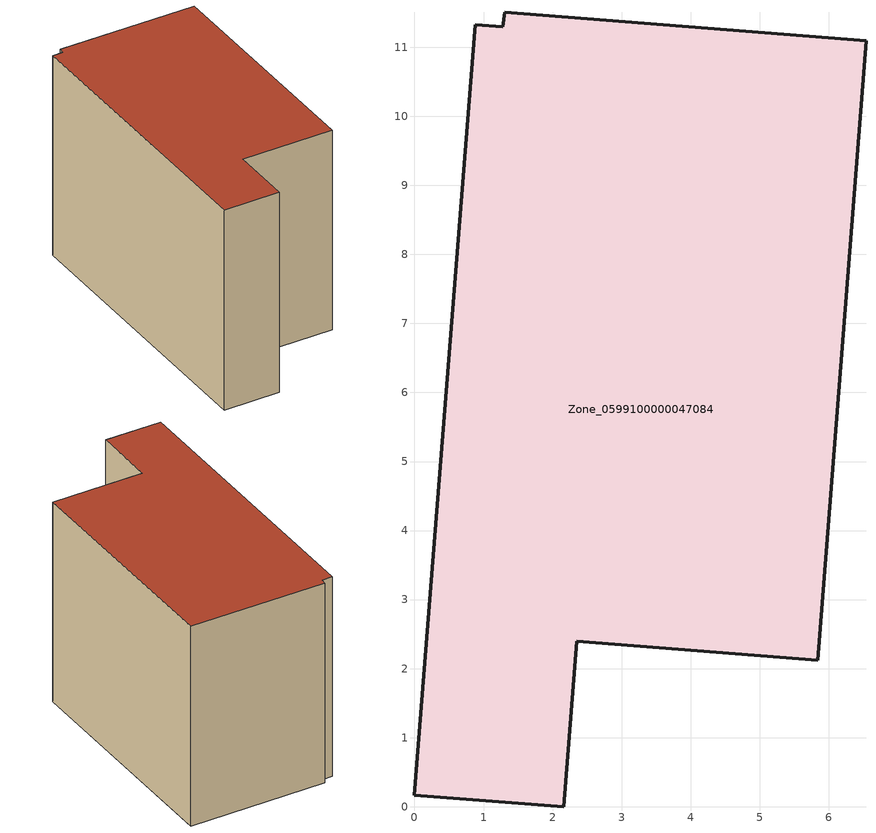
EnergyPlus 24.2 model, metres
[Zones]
Zone_0599100000047084
 floor ground (C_G): 0.88,11.32 1.28,11.3 1.31,11.51 6.54,11.09 5.84,2.12 2.35,2.4 2.16,0 0,0.17 z0
 wall outside (C_F): 0.88,11.32 0,0.17 2.16,0 2.35,2.4 5.84,2.12 6.54,11.09 1.31,11.51 1.28,11.3 0.88,11.32 z0:7.96
 roof outside (C_R): 1.28,11.3 0.88,11.32 0,0.17 2.16,0 2.35,2.4 5.84,2.12 6.54,11.09 1.31,11.51 z7.96
[BUILDING]
Pand.0599100000047084: North Axis=0; Terrain=City; Loads Convergence Tolerance Value=0.04; Temperature Convergence Tolerance Value=0.4; Solar Distribution=FullExterior; Maximum Number of Warmup Days=25; Minimum Number of Warmup Days=1
[Site:Location]
Rotterdam.The.Hague.AP_ZH_NLD Design_Conditions: Latitude=51.96; Longitude=4.45; Time Zone=1; Elevation=-4.5
[SITE:GROUNDTEMPERATURE:BUILDINGSURFACE]
18, 18, 18, 18, 18, 18, 18, 18, 18, 18, 18, 18
[MATERIAL] Thermal Absorptance=0.9; Solar Absorptance=0.7; Visible Absorptance=0.7
Name | Roughness | Thickness | Conductivity | Density | Specific Heat
G.TC.1975-1991 | MediumSmooth | 0.15 | 0.288461 | 540 | 1210
F.TC.1975-1991 | Rough | 0.3 | 0.230769 | 1920 | 840
R.TC.1975-1991 | MediumRough | 0.2 | 0.153846 | 1500 | 1000
[CONSTRUCTION]
C_G: G.TC.1975-1991
C_F: F.TC.1975-1991
C_R: R.TC.1975-1991
[ZONE]
Zone_0599100000047084: Type=1; Multiplier=1; Ceiling Height=Autocalculate; Volume=Autocalculate; Floor Area=autocalculate; Part of Total Floor Area=Yes
[ZONEINFILTRATION:DESIGNFLOWRATE]
Infil_Zone_0599100000047084: Zone or ZoneList or Space or SpaceList=Zone_0599100000047084; Schedule=AlwaysOn; Design Flow Rate Calculation Method=Flow/Area; Flow Rate per Floor Area=0.003; Constant Term Coefficient=1; Temperature Term Coefficient=0; Velocity Term Coefficient=0; Velocity Squared Term Coefficient=0
[HVACTEMPLATE:ZONE:IDEALLOADSAIRSYSTEM]
Zone_0599100000047084: Maximum Heating Supply Air Temperature=50; Minimum Cooling Supply Air Temperature=13; Maximum Heating Supply Air Humidity Ratio=0.0156; Minimum Cooling Supply Air Humidity Ratio=0.0077; Heating Limit=NoLimit; Cooling Limit=NoLimit; Dehumidification Control Type=ConstantSensibleHeatRatio; Cooling Sensible Heat Ratio=0.7; Dehumidification Setpoint=60; Humidification Control Type=None; Humidification Setpoint=30; Outdoor Air Method=None; Outdoor Air Flow Rate per Person=0.00944; Outdoor Air Flow Rate per Zone Floor Area=0; Outdoor Air Flow Rate per Zone=0; Demand Controlled Ventilation Type=None; Outdoor Air Economizer Type=NoEconomizer; Heat Recovery Type=None; Sensible Heat Recovery Effectiveness=0.7; Latent Heat Recovery Effectiveness=0.65
[ZONECONTROL:THERMOSTAT]
ThermostatControl_Zone_0599100000047084: Zone or ZoneList=Zone_0599100000047084; Control Type Schedule=DualSetpointControlType; Control 1=Thermostat_Zone_0599100000047084; Temperature Difference Between Cutout And Setpoint=0
[THERMOSTATSETPOINT:DUALSETPOINT]
Thermostat_Zone_0599100000047084: Heating Setpoint Temperature Schedule=HeatingSetpoint_Zone_0599100000047084; Cooling Setpoint Temperature Schedule=CoolingSetpoint_Zone_0599100000047084
[SCHEDULE:COMPACT]
HeatingSetpoint_Zone_0599100000047084: Through: 12/31, For: AllDays, Until: 24:00, 21
CoolingSetpoint_Zone_0599100000047084: Through: 12/31, For: AllDays, Until: 24:00, 24
DualSetpointControlType: Through: 12/31, For: AllDays, Until: 24:00, 4
AlwaysOn: Through: 12/31, For: AllDays, Until: 24:00, 1
